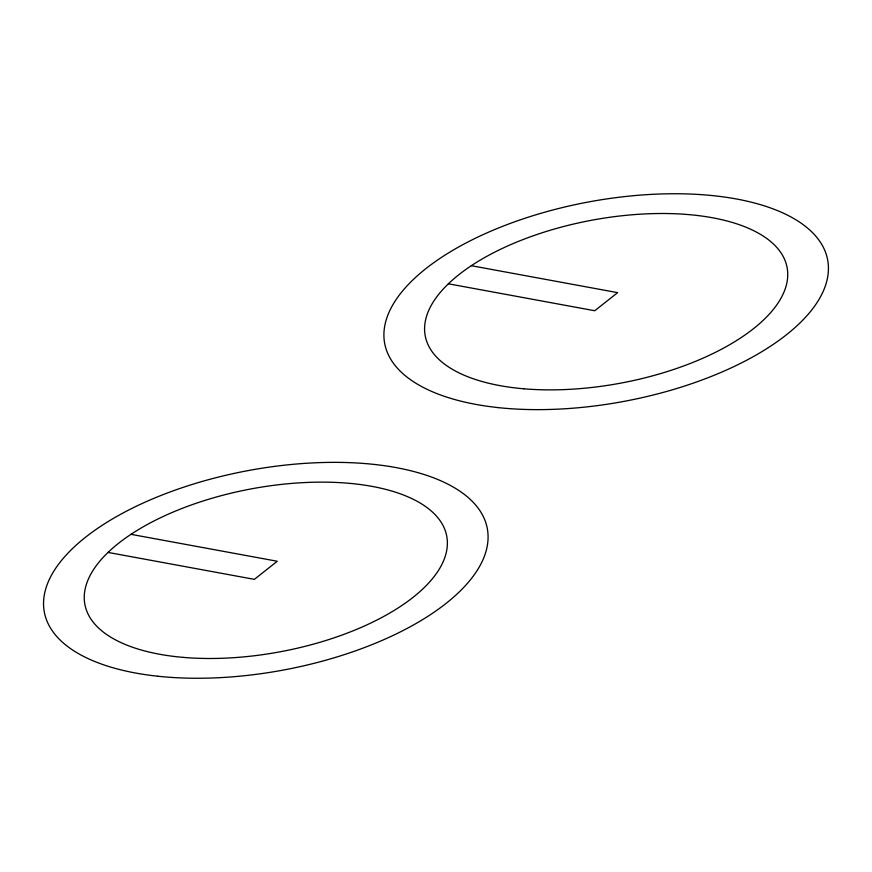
<?xml version="1.0" encoding="UTF-8"?>
<svg xmlns="http://www.w3.org/2000/svg" width="872" height="872" viewBox="0 0 872 872"><rect width="100%" height="100%" fill="white"/><g stroke="black" fill="none" stroke-linecap="round" stroke-linejoin="round"><path stroke-width="1.31" d="M471.327 265.709L617.638 292.643L594.715 310.737L448.404 283.803M130.964 534.329L277.285 561.263L254.362 579.357L108.052 552.423M498.326 407.627A225.379 101.261 -10.7 0 0 828.4 266.679A225.379 101.261 -10.7 0 0 491.808 230.764A225.379 101.261 -10.7 0 0 498.326 407.627M523.767 388.781A184.112 82.72 -10.7 0 0 787.492 270.146A184.112 82.72 -10.7 0 0 507.275 246.144A184.112 82.72 -10.7 0 0 523.767 388.781M183.414 657.401A184.112 82.72 -10.7 0 0 447.129 538.765A184.112 82.72 -10.7 0 0 166.923 514.774A184.112 82.72 -10.7 0 0 183.414 657.401M157.974 676.247A225.379 101.261 -10.7 0 0 488.048 535.299A225.379 101.261 -10.7 0 0 151.445 499.384A225.379 101.261 -10.7 0 0 157.974 676.247"/></g></svg>
